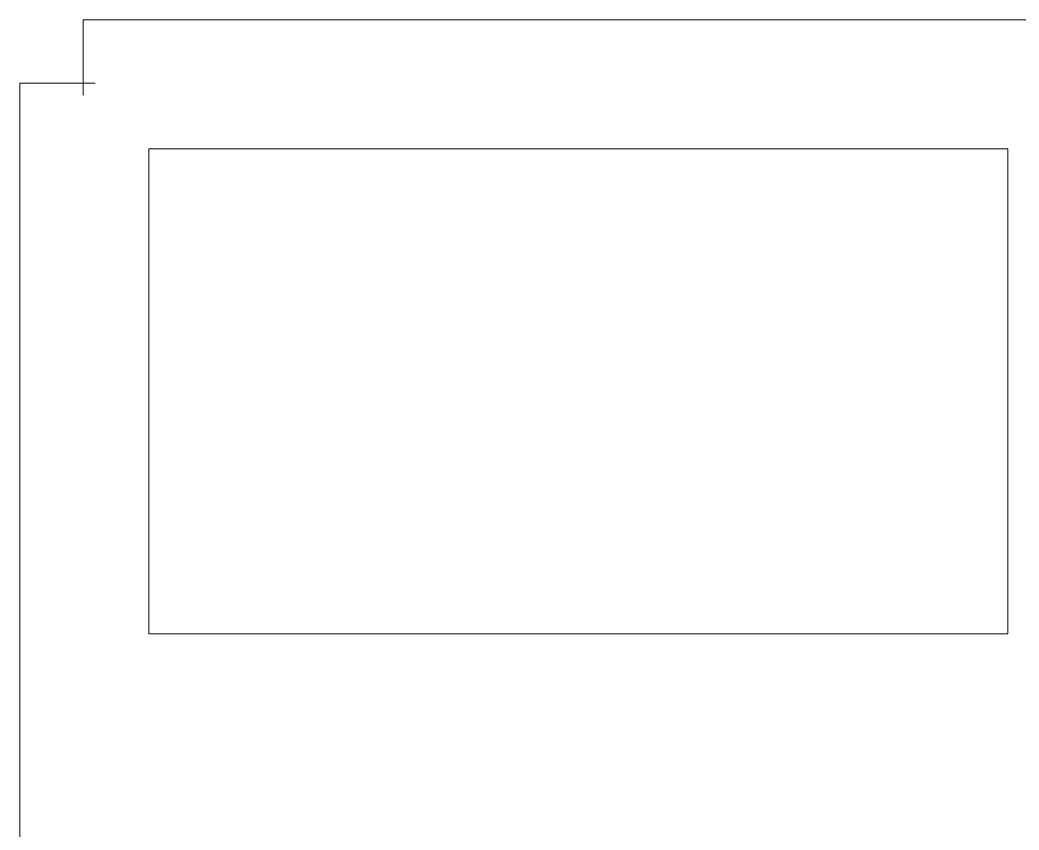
# Model space of a CAD drawing. Header units: millimetres. Extents: x -347 to 347, y -356 to 356.
# Drawn here: x -347.4 to 64.4, y 22 to 356 of the extents above; entities that cross this region are included whole.
import ezdxf

# ---------------------------------------------------------------- set-up
doc = ezdxf.new("R2010")
doc.units = ezdxf.units.MM
doc.header["$MEASUREMENT"] = 0
doc.layers.add('Layer 1', color=7, linetype='Continuous')

msp = doc.modelspace()

# ---------------------------------------------------------------- linework, layer by layer
at = {"layer": 'Layer 1', "color": 250, "lineweight": 20}
for points, knots in [([(-321.3525, 325), (-321.3525, 325), (-321.3525, 356), (-321.3525, 356), (-321.3525, 356), (-321.3525, 356), (-321.3525, 356), (-321.3525, 356), (-321.3525, 356), (-321.3525, 356), (86.9475, 356), (86.9475, 356), (86.9475, 356), (86.9475, 356), (86.9475, 356), (86.9475, 356), (86.9475, 356), (86.9475, 356), (86.9475, 337.8109), (86.9475, 329.2982), (86.9475, 329.2982), (86.9475, 326.6975), (86.9475, 325), (86.9475, 325)], [0, 0, 0, 0, 0.14285714, 0.14285714, 0.14285714, 0.14285714, 0.28571429, 0.28571429, 0.28571429, 0.28571429, 0.42857143, 0.42857143, 0.42857143, 0.42857143, 0.57142857, 0.57142857, 0.57142857, 0.57142857, 0.71428571, 0.71428571, 0.71428571, 0.71428571, 1, 1, 1, 1]), ([(-316.3525, -330), (-316.3525, -330), (-347.3525, -330), (-347.3525, -330), (-347.3525, -330), (-347.3525, -330), (-347.3525, -330), (-347.3525, -330), (-347.3525, -330), (-347.3525, -330), (-347.3525, 330), (-347.3525, 330), (-347.3525, 330), (-347.3525, 330), (-347.3525, 330), (-347.3525, 330), (-347.3525, 330), (-347.3525, 330), (-316.3525, 330), (-316.3525, 330)], [0, 0, 0, 0, 0.16666667, 0.16666667, 0.16666667, 0.16666667, 0.33333333, 0.33333333, 0.33333333, 0.33333333, 0.5, 0.5, 0.5, 0.5, 0.66666667, 0.66666667, 0.66666667, 0.66666667, 1, 1, 1, 1]), ([(-294.2025, 102.85), (-294.2025, 102.85), (59.7975, 102.85), (59.7975, 102.85), (59.7975, 102.85), (59.7975, 102.85), (59.7975, 302.85), (59.7975, 302.85), (59.7975, 302.85), (59.7975, 302.85), (-294.2025, 302.85), (-294.2025, 302.85), (-294.2025, 302.85), (-294.2025, 302.85), (-294.2025, 102.85), (-294.2025, 102.85), (-294.2025, 102.85), (-294.2025, 102.85), (-294.2025, 102.85), (-294.2025, 102.85)], [0, 0, 0, 0, 0.16666667, 0.16666667, 0.16666667, 0.16666667, 0.33333333, 0.33333333, 0.33333333, 0.33333333, 0.5, 0.5, 0.5, 0.5, 0.66666667, 0.66666667, 0.66666667, 0.66666667, 1, 1, 1, 1])]:
    msp.add_open_spline(points, degree=3, knots=knots, dxfattribs=at)
for points in [[(-321.3525, 330), (-321.3525, 330), (-316.3525, 330), (-316.3525, 330)], [(-321.3525, 325), (-321.3525, 325), (-321.3525, 330), (-321.3525, 330)]]:
    msp.add_open_spline(points, degree=3, dxfattribs=at)

doc.saveas('drawing.dxf')
